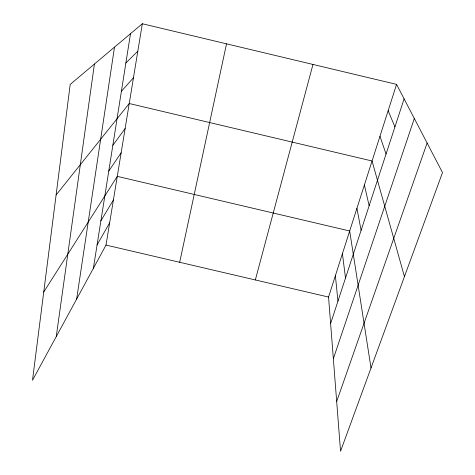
<?xml version="1.0" encoding="UTF-8"?>
<svg xmlns="http://www.w3.org/2000/svg" width="475" height="475" viewBox="0 0 475 475"><rect width="100%" height="100%" fill="white"/><g stroke="black" fill="none" stroke-linecap="round" stroke-linejoin="round"><path stroke-width="0.71" d="M56.246 336.597L94.418 64.048M76.641 299.09L114.493 47.156M93.379 268.298L130.512 33.683M142.322 23.75L70.199 84.413L32.49 380.291L106.008 245.076L142.322 23.75L396.56 84.378L442.51 172.579L340.551 451.25L328.552 297.053L396.56 84.378M179.681 262.283L226.527 43.831M255.342 279.959L312.966 64.44M330.618 323.576L404.1 98.853M333.349 358.72L414.319 118.465M336.68 401.482L427.108 143.017M97.078 244.922L109.654 222.834M100.896 220.816L113.412 199.939M43.742 292L117.283 176.362L349.677 230.993L371.011 368.012M108.775 171.018L121.149 152.79M112.848 145.308L125.133 128.523M56.109 194.97L129.236 103.52L372.062 160.995L404.445 276.616M121.386 91.337L133.463 77.746M125.875 62.997L137.827 51.169M106.008 245.076L328.552 297.053M388.14 110.705L394.927 126.908M379.976 136.236L386.056 154.042M364.378 185.018L369.152 205.723M356.921 208.341L361.101 230.351M342.428 253.656L345.497 278.065M335.392 275.666L337.945 301.168"/></g></svg>
